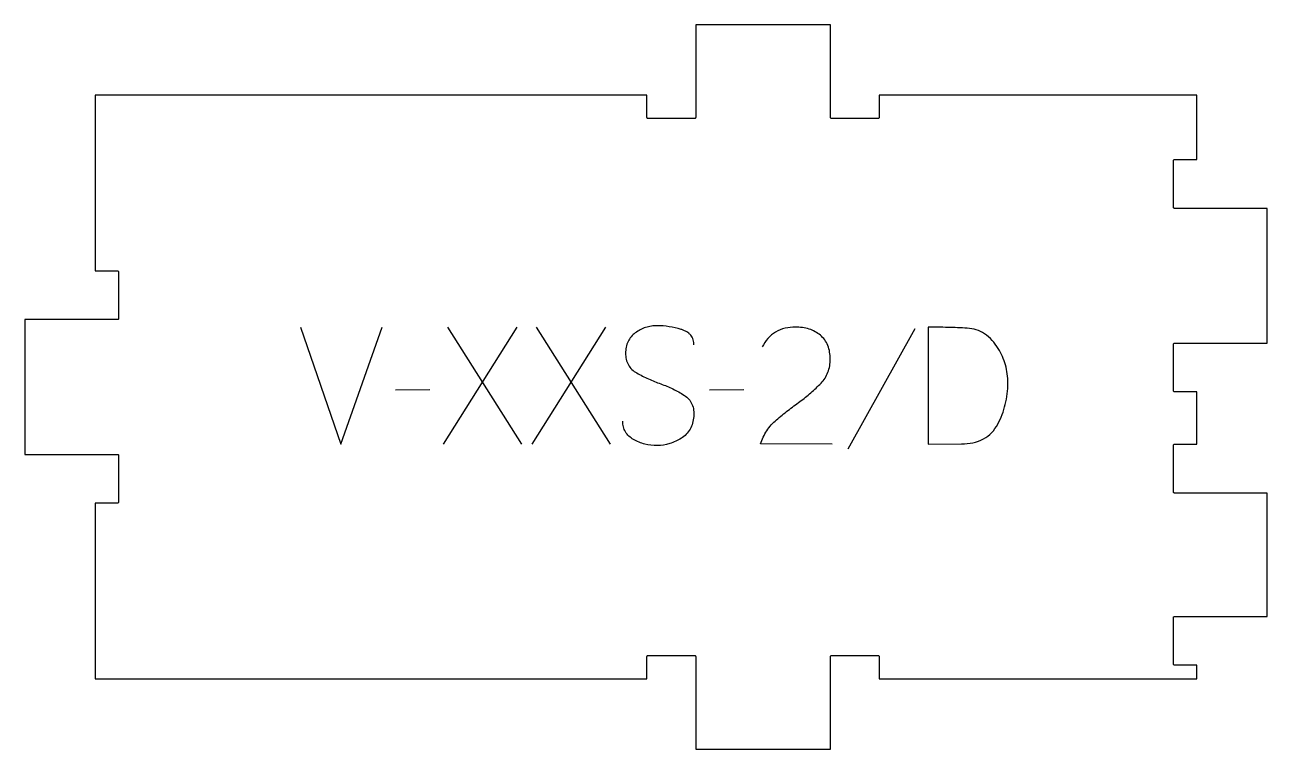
# Model space of a CAD drawing. Extents: x 0 to 318, y 0 to 186.
import ezdxf

# ---------------------------------------------------------------- set-up
doc = ezdxf.new("R2010")
doc.units = 0
doc.layers.add('1_ANYTOOL_1MMDEEP_LABELS_S', color=2, linetype='CONTINUOUS')
doc.layers.add('4_ANYTOOL_CUTTHROUGH_OUTSI', color=5, linetype='CONTINUOUS')

msp = doc.modelspace()

# ---------------------------------------------------------------- linework, layer by layer
at = {"layer": '1_ANYTOOL_1MMDEEP_LABELS_S'}
for p, q in [((126.054471, 108.097563), (107.154471, 78.097563)), ((127.297328, 78.097563), (108.354471, 108.097563)), ((148.768756, 108.097563), (129.868756, 78.097563)), ((150.011613, 78.097563), (131.068756, 108.097563)), ((228.011613, 107.626134), (210.825899, 76.854706)), ((103.725899, 91.983277), (94.940185, 91.897563)), ((184.211613, 91.983277), (175.425899, 91.897563))]:
    msp.add_line(p, q, dxfattribs=at)
for points in [[(171.397328, 103.511849, 0.071867), (171.204214, 104.848455, 0.100684), (170.577685, 106.029706, 0.047558), (170.103131, 106.506156, 0.038563), (169.553131, 106.894884, 0.037928), (168.855944, 107.242353, 0.026634), (168.118756, 107.497563, 0.028461), (165.095423, 108.183546, 0.041577), (162.011613, 108.44042, 0.036938), (160.509254, 108.32928, 0.041531), (159.043756, 107.985063, 0.041583), (157.666379, 107.407854, 0.038125), (156.397328, 106.618991, 0.057611), (155.327175, 105.627087, 0.065808), (154.533042, 104.406491, 0.06469), (154.055546, 102.946937, 0.046778), (153.911613, 101.411849, 0.052235), (154.073969, 99.862006, 0.075448), (154.618756, 98.411849, 0.076671), (155.534848, 97.238796, 0.061023), (156.740185, 96.354706, 0.021951), (159.769039, 94.82736, 0.018213), (162.911613, 93.547563, -0.02405), (166.013098, 92.242101, -0.02981), (168.954471, 90.611849, -0.068439), (170.095772, 89.645918, -0.079282), (170.904471, 88.393991, -0.076308), (171.32947, 86.815309, -0.047772), (171.354471, 85.168991, -0.046243), (171.061236, 83.488032, -0.06359), (170.411613, 81.917206, -0.064671), (169.43879, 80.633017, -0.057073), (168.183042, 79.618991, -0.067522), (165.214734, 78.256081, -0.070793), (161.990185, 77.754706, -0.064027), (158.85117, 78.117221, -0.070447), (155.925899, 79.297563, -0.054374), (154.767482, 80.147196, -0.074742), (153.868756, 81.258277, -0.075199), (153.345749, 82.564656, -0.057737), (153.183042, 83.968991)], [(206.797328, 78.14042), (188.497328, 78.183277, -0.034491), (189.160106, 79.930609, -0.037732), (190.066971, 81.563634, -0.037744), (191.206265, 83.03827, -0.03482), (192.547328, 84.333277, -0.00859), (195.506553, 86.73186, -0.008791), (198.547328, 89.026134, 0.020588), (201.366616, 91.259577, 0.025206), (203.968756, 93.74042, 0.046908), (204.989351, 95.041662, 0.051091), (205.736613, 96.51542, 0.050722), (206.185346, 98.163595, 0.041139), (206.325899, 99.868991, 0.039396), (206.183254, 101.676577, 0.058519), (205.693756, 103.41542, 0.060358), (204.903199, 104.822536, 0.061397), (203.797328, 105.997563, 0.048006), (202.441371, 106.919523, 0.045901), (200.936613, 107.572563, 0.045216), (199.196552, 107.975123, 0.034258), (197.411613, 108.097563, 0.055622), (194.777043, 107.803576, 0.079896), (192.333042, 106.822563, 0.080617), (190.363655, 105.156863, 0.060287), (188.925899, 102.997563)]]:
    msp.add_lwpolyline(points, format="xyb", dxfattribs=at)
msp.add_lwpolyline([(70.597328, 108.097563), (80.968756, 78.097563), (91.511613, 108.097563)], dxfattribs=at)
msp.add_lwpolyline([(231.440185, 108.097563), (231.440185, 78.097563), (239.968756, 78.183277, 0.046402), (242.87513, 78.491453, 0.07465), (245.604471, 79.479706, 0.077785), (247.687456, 81.068728, 0.06915), (249.225899, 83.197563, 0.029998), (250.363425, 85.692879, 0.031416), (251.186613, 88.308277, 0.031395), (251.679257, 91.0256, 0.029153), (251.840185, 93.783277, 0.03275), (251.687705, 96.1087, 0.035889), (251.218756, 98.39042, 0.03592), (250.433897, 100.565788, 0.033706), (249.354471, 102.611849, 0.042675), (247.795987, 104.7016, 0.065683), (245.834828, 106.399349, 0.068103), (243.737101, 107.403256, 0.065471), (241.447328, 107.818991, 0.005437), (236.445207, 108.009046, 0.00471)], format="xyb", close=True, dxfattribs=at)
at = {"layer": '4_ANYTOOL_CUTTHROUGH_OUTSI'}
msp.add_lwpolyline([(218.873287, 18), (300.261953, 18), (300.261953, 21.5), (294.511953, 21.5, -0.414214), (294.261953, 21.75), (294.261953, 33.75, -0.414214), (294.511953, 34), (318.261953, 34), (318.261953, 65.589), (294.511953, 65.589, -0.414214), (294.261953, 65.839), (294.261953, 77.839, -0.414214), (294.511953, 78.089), (300.261953, 78.089), (300.261953, 91.5), (294.511953, 91.5, -0.414214), (294.261953, 91.75), (294.261953, 103.75, -0.414214), (294.511953, 104), (318.261953, 104), (318.261953, 138.5), (294.511953, 138.5, -0.414214), (294.261953, 138.75), (294.261953, 150.75, -0.414214), (294.511953, 151), (300.261953, 151), (300.261953, 167.5), (218.873287, 167.5), (218.873287, 161.75, -0.414214), (218.623287, 161.5), (206.623287, 161.5, -0.414214), (206.373287, 161.75), (206.373287, 185.5), (171.873287, 185.5), (171.873287, 161.75, -0.414214), (171.623287, 161.5), (159.623287, 161.5, -0.414214), (159.373287, 161.75), (159.373287, 167.5), (18, 167.5), (18, 122.5), (23.75, 122.5, -0.414214), (24, 122.25), (24, 110.25, -0.414214), (23.75, 110), (0, 110), (0, 75.5), (23.75, 75.5, -0.414214), (24, 75.25), (24, 63.25, -0.414214), (23.75, 63), (18, 63), (18, 18), (159.373287, 18), (159.373287, 23.75, -0.414214), (159.623287, 24), (171.623287, 24, -0.414214), (171.873287, 23.75), (171.873287, 0), (206.373287, 0), (206.373287, 23.75, -0.414214), (206.623287, 24), (218.623287, 24, -0.414214), (218.873287, 23.75)], format="xyb", close=True, dxfattribs=at)

doc.saveas('drawing.dxf')
